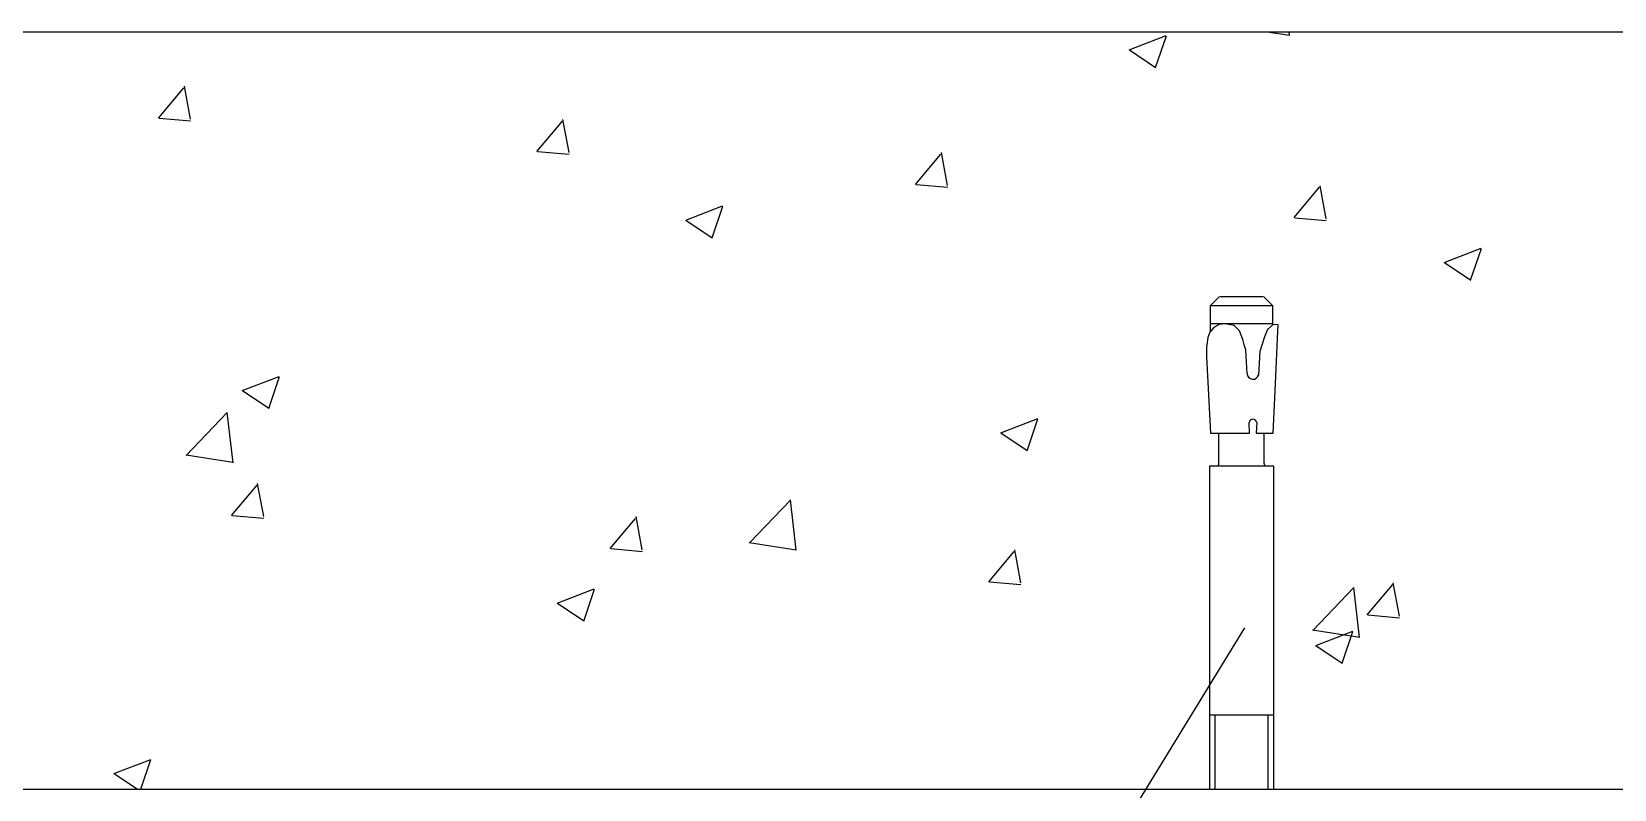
# Model space of a CAD drawing. Header units: millimetres. Extents: x -633009578 to 5705885, y -633235091 to 2571734.
# Drawn here: x 2464876 to 2468620, y 2004992 to 2006783 of the extents above; entities that cross this region are included whole.
import ezdxf

# ---------------------------------------------------------------- set-up
doc = ezdxf.new("R2010")
doc.units = ezdxf.units.MM
doc.header["$LTSCALE"] = 1000
doc.header["$MEASUREMENT"] = 0
doc.layers.get('0').update_dxf_attribs({"color": 9})
doc.layers.add('E-WIRE-系统', color=3, linetype='Continuous')
doc.styles.get("Standard").update_dxf_attribs({"font": 'simhei.ttf', "bigfont": 'hztxt.shx'})
doc.styles.add('TSSD_Dimension', font='simhei.ttf', dxfattribs={"width": 0.707, "bigfont": 'hztxt.shx'})
doc.dimstyles.get("Standard").update_dxf_attribs({"dimtxt": 0.18, "dimasz": 0.18, "dimexe": 0.18, "dimexo": 0.0625, "dimgap": 0.09, "dimtad": 0, "dimtih": 1, "dimtoh": 1, "dimdec": 4, "dimzin": 0, "dimdsep": 46, "dimtxsty": 'Standard', "dimcen": 0.09, "dimadec": 0, "dimazin": 0, "dimtfac": 1, "dimtdec": 4, "dimtofl": 0, "dimtmove": 0, "dimatfit": 3, "dimfxl": 1, "dimtolj": 1, "dimtzin": 0, "dimarcsym": 0})

# ---------------------------------------------------------------- blocks, each defined once
blk = doc.blocks.new('G$CF4FACE3C')
at = {"layer": 'E-WIRE-系统', "color": 4}
for p, q in [((-2746.9, 9321.5), (6767.6, 9321.5)), ((2122.5, 9282.8), (2201.5, 9313.1)), ((2179.2, 9244.7), (2202.1, 9312.9)), ((2417.7, 9321.5), (2465.6, 9314.1)), ((2465.8, 9313.1), (2464.8, 9321.5)), ((2123, 9282.8), (2179.2, 9244.9)), ((46.1, 9136.6), (100.5, 9201.4)), ((114.9, 9134.2), (101.8, 9205)), ((47.5, 9136.6), (115, 9130.7)), ((855.8, 9065.7), (910.2, 9130.6)), ((924.6, 9063.4), (911.5, 9134.1)), ((857.2, 9065.7), (924.7, 9059.8)), ((1665.5, 8994.9), (1720, 9059.8)), ((1734.3, 8992.5), (1721.2, 9063.3)), ((1666.9, 8994.9), (1734.4, 8989)), ((2475.3, 8924.1), (2529.7, 8988.9)), ((2544, 8921.7), (2531, 8992.4)), ((1174, 8918.7), (1253, 8949)), ((1230.6, 8880.6), (1253.5, 8948.8)), ((1174.5, 8918.7), (1230.7, 8880.8)), ((2476.7, 8924), (2544.1, 8918.1)), ((2796.4, 8828.3), (2875.4, 8858.6)), ((2853, 8790.1), (2875.9, 8858.4)), ((2796.9, 8828.3), (2853.1, 8790.4)), ((225.4, 8554.6), (304.5, 8584.9)), ((282.1, 8516.5), (305, 8584.7)), ((226, 8554.6), (282.1, 8516.7)), ((105.5, 8415.6), (193.4, 8507.3)), ((205.8, 8400.3), (193.3, 8507.5)), ((1847.8, 8464.2), (1926.9, 8494.5)), ((1848.4, 8464.2), (1904.5, 8426.3)), ((1904.5, 8426), (1927.4, 8494.3)), ((105.2, 8416.8), (205.6, 8401.3)), ((202.7, 8287.4), (257.1, 8352.3)), ((271.5, 8285.1), (258.4, 8355.8)), ((1310.3, 8228.8), (1398.2, 8320.4)), ((1410.6, 8213.4), (1398.1, 8320.6)), ((204.1, 8287.4), (271.6, 8281.5)), ((1012.4, 8216.6), (1066.9, 8281.4)), ((1081.2, 8214.2), (1068.2, 8285)), ((1310, 8230), (1410.4, 8214.4)), ((1013.9, 8216.6), (1081.3, 8210.7)), ((1822.2, 8145.7), (1876.6, 8210.6)), ((1890.9, 8143.4), (1877.9, 8214.1)), ((899.3, 8100.1), (978.3, 8130.4)), ((955.9, 8061.9), (978.8, 8130.2)), ((1823.6, 8145.7), (1891, 8139.8)), ((2515.1, 8041.9), (2603.1, 8133.6)), ((2615.4, 8026.6), (2603, 8133.8)), ((2631.9, 8074.9), (2686.3, 8139.8)), ((2700.6, 8072.5), (2687.6, 8143.3)), ((899.8, 8100.1), (956, 8062.2)), ((2633.3, 8074.9), (2700.8, 8069)), ((2514.8, 8043.1), (2615.2, 8027.5)), ((2521.7, 8009.6), (2600.7, 8040)), ((2578.3, 7971.5), (2601.2, 8039.7)), ((2522.2, 8009.6), (2578.4, 7971.8)), ((-49.2, 7736), (29.8, 7766.3)), ((8.9, 7702.2), (30.3, 7766)), ((-48.7, 7735.9), (1.4, 7702.2)), ((-2746.9, 7702.2), (6767.6, 7702.2))]:
    blk.add_line(p, q, dxfattribs=at)
at = {"layer": 'E-WIRE-系统'}
for p, q in [((2316, 8755.5), (2295.9, 8735.4)), ((2430, 8735.4), (2295.9, 8735.4)), ((2295.9, 8735.4), (2295.9, 8680.7)), ((2317.1, 8755.5), (2408.8, 8755.5)), ((2409.8, 8755.5), (2430, 8735.4)), ((2430, 8695.1), (2430, 8735.4)), ((2295.2, 8679.6), (2290.9, 8667.9)), ((2303.6, 8689.6), (2295.2, 8679.6)), ((2295.9, 8698.1), (2430, 8698.1)), ((2314.8, 8695.6), (2303.6, 8689.6)), ((2327.5, 8697.1), (2314.8, 8695.6)), ((2346.9, 8693.6), (2327.5, 8697.1)), ((2358.7, 8682.4), (2346.9, 8693.6)), ((2365.7, 8663.6), (2358.7, 8682.4)), ((2411.9, 8669.6), (2407, 8653.5)), ((2418.5, 8684.7), (2411.9, 8669.6)), ((2430.4, 8695.4), (2418.5, 8684.7)), ((2441.3, 8694.9), (2430.4, 8695.4)), ((2440, 8666.1), (2441.3, 8694.9)), ((2368.8, 8652.3), (2365.7, 8663.6)), ((2372.1, 8641.3), (2368.8, 8652.3)), ((2374.7, 8590.1), (2372.1, 8641.3)), ((2402, 8638), (2399.4, 8587.6)), ((2407, 8653.5), (2402, 8638)), ((2436.2, 8584.7), (2440, 8666.1)), ((2287.9, 8626.3), (2296.4, 8463.7)), ((2430.6, 8463.7), (2436.2, 8584.7)), ((2296.4, 8463.7), (2380.1, 8463.7)), ((2314.6, 8398.4), (2314.6, 8463.7)), ((2380.1, 8463.7), (2378.9, 8486.2)), ((2395.3, 8486.2), (2394.1, 8463.7)), ((2394.1, 8463.7), (2430.4, 8463.7)), ((2411.2, 8398.4), (2411.2, 8463.7)), ((2431.7, 8393.2), (2294.1, 8393.2)), ((2294.1, 8393.2), (2294.1, 7702.2)), ((2431.7, 7702.2), (2431.7, 8393.2)), ((2294.1, 7861.4), (2431.7, 7861.4)), ((2306.4, 7702.2), (2306.4, 7861.4)), ((2419.4, 7861.4), (2419.4, 7702.2))]:
    blk.add_line(p, q, dxfattribs=at)
for centre, radius, start, end in [((2455.3, 8635), 167.6, 168.7007, 183), ((2387.3, 8591.4), 12.7, 186.1252, 342.1482), ((2387.1, 8484.9), 8.29, 8.5979, 171.4021), ((2309.5, 8398.4), 5.14, 270, 0), ((2416.4, 8398.4), 5.14, 180, 270)]:
    blk.add_arc(centre, radius, start, end, dxfattribs=at)
blk.add_leader([(2369.6, 8047.7), (1687, 6935.7)], dimstyle='Standard', override={"dimgap": 0.09, "dimtad": 0, "dimtxsty": 'TSSD_Dimension'}, dxfattribs=at)

msp = doc.modelspace()

# ---------------------------------------------------------------- block references
at = {"xscale": 1.10592, "yscale": 1.10592, "zscale": 1.10592}
msp.add_blockref('G$CF4FACE3C', (2465124.5, 1996473.9, -46.1), dxfattribs=at)

doc.saveas('drawing.dxf')
